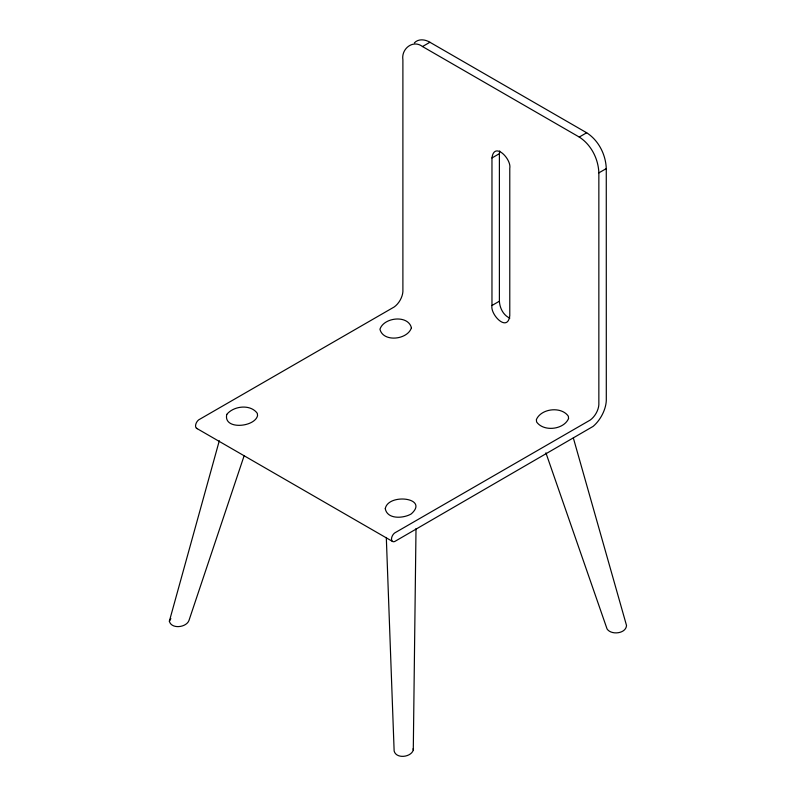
<?xml version="1.0" encoding="UTF-8"?>
<svg xmlns="http://www.w3.org/2000/svg" width="796" height="796" viewBox="0 0 796 796"><rect width="100%" height="100%" fill="white"/><g stroke="black" fill="none" stroke-linecap="round" stroke-linejoin="round"><path stroke-width="1.19" d="M414.368 42.875C418.427 38.497 425.263 39.372 429.92 42.268L586.672 132.763C598.602 140.404 605.776 154.583 606.273 168.593L606.303 400.378A24.208 13.98 -60 0 1 593.12 426.387L394.707 541.509A5.303 3.065 -60 0 1 391.503 539.071A5.303 3.065 -60 0 1 394.707 532.942L590.085 420.139A13.85 7.99 -60 0 0 598.851 402.856L598.851 172.881C598.353 158.872 591.179 144.693 579.249 137.051L422.497 46.546C412.995 39.223 401.094 48.874 402.895 59.75L402.895 289.724A13.85 7.99 -60 0 1 394.139 307.007L198.761 419.81A5.303 3.065 -60 0 0 195.617 425.144A5.303 3.065 -60 0 0 197.498 428.616M386.309 537.449L394.139 751.016C396.179 759.086 410.915 757.384 413.283 750.13L416.01 528.604M491.968 157.966C494.157 140.862 511.639 159.15 509.778 168.245L509.778 315.773C507.589 332.887 490.107 314.589 491.968 305.495L491.968 157.966L499.39 153.678L499.689 150.971M244.064 455.949L188.931 620.572C186.204 627.626 171.349 629.337 169.359 621.208L219.298 440.755M169.359 621.208L170.871 618.611M422.497 46.546L429.92 42.268M579.249 137.051L586.672 132.763M598.851 172.881L606.273 168.593M491.968 305.495L499.39 301.206L499.39 153.678M509.828 318.121C503.351 315.355 499.749 307.992 499.39 301.206M196.473 428.248L392.418 541.38M545.897 452.834L607.059 628.949C611.189 635.387 626.084 633.745 626.512 625.447L573.349 437.989M413.114 748.688L413.283 750.13M411.413 327.773C407.711 339.822 383.105 342.598 379.951 329.236C383.781 317.296 408.089 314.529 411.413 327.773M385.274 508.724C387.363 519.728 403.632 518.375 411.124 513.997C429.85 497.669 388.03 492.903 385.274 508.724M226.77 414.408C223.099 430.148 254.69 427.353 257.546 415.691L257.327 413.383C250.631 403.91 233.696 405.801 226.77 414.408M568.563 418.547C563.747 429.76 543.588 432.019 536.594 421.94L536.375 419.601C541.18 408.378 561.389 406.109 568.344 416.228L568.563 418.547"/></g></svg>
